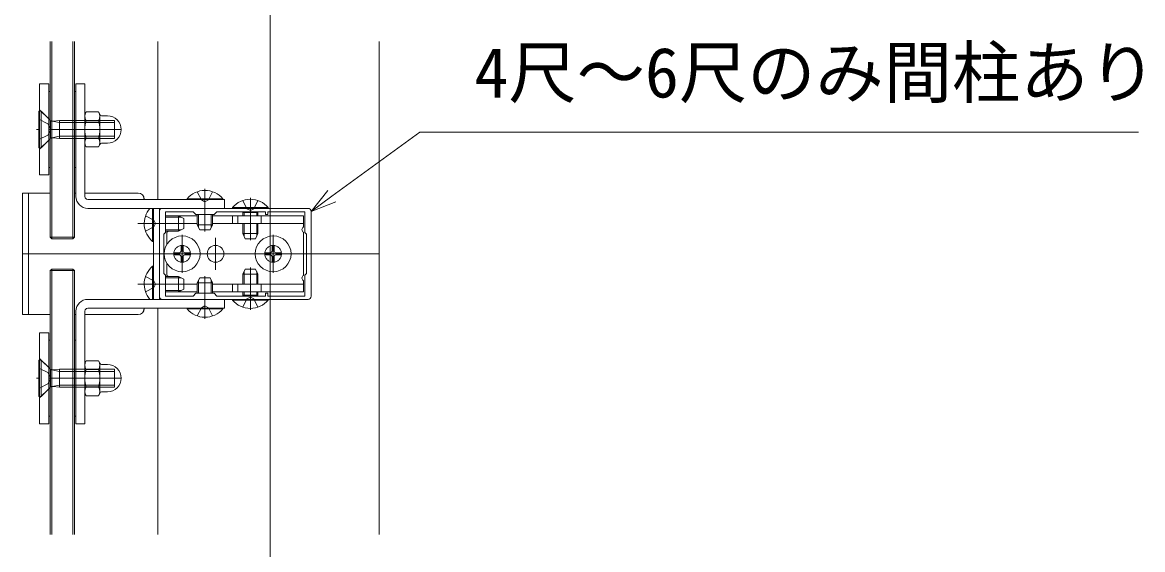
# Model space of a CAD drawing. Units: millimetres, scale not verified. Extents: x -990 to 990, y -1598 to 1604.
# Drawn here: x -754.2 to -384.8, y 761.3 to 935.1 of the extents above; entities that cross this region are included whole.
import ezdxf
from ezdxf.enums import TextEntityAlignment as Align

# ---------------------------------------------------------------- set-up
doc = ezdxf.new("R2010")
doc.units = ezdxf.units.MM
doc.header["$LTSCALE"] = 8
doc.linetypes.add('CHAIN2', pattern=[12, 9, -1, 1, -1])
doc.linetypes.add('DASHED3', pattern=[4, 3, -1])
for name, color, linetype, lineweight in [('0-3_YKK_11', 2, 'Continuous', 9), ('0-4_YKK_12', 4, 'Continuous', 9), ('0-5_YKK_13', 6, 'Continuous', 9), ('0-6_YKK_D', 7, 'Continuous', 9)]:
    doc.layers.add(name, color=color, linetype=linetype, lineweight=lineweight)
doc.styles.add('ＭＳ ゴシック', font='')
doc.styles.get('ＭＳ ゴシック').set_extended_font_data('MS Gothic')

msp = doc.modelspace()

# ---------------------------------------------------------------- linework, layer by layer
at = {"layer": '0-3_YKK_11'}
for p, q in [((-672.5, 1173.811), (-672.5, 530.061)), ((-709.5, 928.811), (-709.5, 876.711)), ((-636.5, 928.811), (-636.5, 766.311)), ((-724.503, 858.811), (-636.503, 858.811)), ((-709.5, 840.911), (-709.5, 766.311))]:
    msp.add_line(p, q, dxfattribs=at)
at = {"layer": '0-4_YKK_12'}
for p, q in [((-745, 928.811), (-745, 864.311)), ((-744.5, 928.811), (-744.5, 863.811)), ((-737.5, 863.811), (-737.5, 928.811)), ((-737, 864.311), (-737, 928.811)), ((-736.5, 914.811), (-733.6, 914.811)), ((-736.5, 914.811), (-736.5, 877.711)), ((-733.6, 914.811), (-733.6, 877.711)), ((-748.75, 905.811), (-748.75, 893.811)), ((-748.75, 905.811), (-748.5, 905.811)), ((-733.153, 905.584), (-733.6, 904.811)), ((-733.6, 894.811), (-733.6, 904.811)), ((-733.153, 902.697), (-729.047, 902.697)), ((-726.1, 904.311), (-728.1, 904.311)), ((-748.75, 893.811), (-748.5, 893.811)), ((-733.153, 894.037), (-733.6, 894.811)), ((-733.153, 896.924), (-729.047, 896.924)), ((-726.1, 895.311), (-728.1, 895.311)), ((-745, 878.811), (-754.168, 878.811)), ((-752.168, 878.811), (-752.168, 838.811)), ((-736.5, 878.811), (-737, 878.811)), ((-716, 878.811), (-733.6, 878.811)), ((-699.9, 876.958), (-699.9, 876.711)), ((-688.1, 876.958), (-699.9, 876.958)), ((-699.9, 876.711), (-688.1, 876.711)), ((-688.1, 876.958), (-688.1, 876.711)), ((-732.6, 873.811), (-687.5, 873.811)), ((-711.248, 873.811), (-711.248, 862.911)), ((-711, 843.811), (-711, 873.811)), ((-711, 862.911), (-711, 873.811)), ((-709, 843.811), (-709, 873.811)), ((-696.5, 871.811), (-696.5, 868.411)), ((-696.067, 871.811), (-696.067, 867.49)), ((-691.933, 871.811), (-691.933, 867.49)), ((-691.5, 871.811), (-691.5, 868.411)), ((-684.9, 874.058), (-684.9, 873.811)), ((-684.9, 874.058), (-673.1, 874.058)), ((-673.1, 873.811), (-684.9, 873.811)), ((-681.5, 872.411), (-681.391, 872.711)), ((-681.5, 872.411), (-676.5, 872.411)), ((-681.5, 872.411), (-681.5, 871.311)), ((-681.067, 872.411), (-681.13, 872.711)), ((-681.067, 872.411), (-681.067, 871.311)), ((-676.933, 872.411), (-676.87, 872.711)), ((-676.933, 872.411), (-676.933, 871.311)), ((-676.5, 872.411), (-676.609, 872.711)), ((-676.5, 872.411), (-676.5, 871.311)), ((-673.1, 874.058), (-673.1, 873.811)), ((-707, 871.311), (-702.7, 871.311)), ((-707, 870.878), (-701.78, 870.878)), ((-696.5, 871.311), (-706.5, 871.311)), ((-702.7, 871.311), (-701, 870.511)), ((-702.7, 871.311), (-702.7, 866.311)), ((-701, 870.511), (-701, 867.111)), ((-701, 868.811), (-696.5, 868.811)), ((-691.5, 868.411), (-696.5, 868.411)), ((-695.7, 866.711), (-696.5, 868.411)), ((-691.5, 868.411), (-692.3, 866.711)), ((-661.5, 871.311), (-691.5, 871.311)), ((-691.5, 868.811), (-661.5, 868.811)), ((-684.866, 871.311), (-684.866, 868.811)), ((-683.134, 871.311), (-683.134, 868.811)), ((-681.5, 868.811), (-681.5, 865.511)), ((-681.067, 868.811), (-681.067, 864.59)), ((-676.933, 868.811), (-676.933, 864.59)), ((-676.5, 868.811), (-676.5, 865.511)), ((-675.5, 871.311), (-675.5, 868.811)), ((-661.5, 871.311), (-661.5, 867.677)), ((-745, 864.311), (-737, 864.311)), ((-745, 864.311), (-744.5, 863.811)), ((-737, 864.311), (-737.5, 863.811)), ((-707, 866.744), (-701.78, 866.744)), ((-707, 866.311), (-702.7, 866.311)), ((-706.5, 865.944), (-706.5, 861.937)), ((-701, 867.111), (-702.7, 866.311)), ((-692.3, 866.711), (-695.7, 866.711)), ((-681.5, 865.511), (-680.7, 863.811)), ((-681.5, 865.511), (-676.5, 865.511)), ((-677.3, 863.811), (-676.5, 865.511)), ((-661.5, 865.944), (-661.5, 851.677)), ((-744.5, 863.811), (-737.5, 863.811)), ((-711.248, 862.911), (-711, 862.911)), ((-701.15, 861.311), (-701.85, 861.311)), ((-701.85, 861.311), (-701.85, 859.661)), ((-701.15, 861.311), (-701.15, 859.661)), ((-680.7, 863.811), (-677.3, 863.811)), ((-671.15, 861.311), (-671.85, 861.311)), ((-671.85, 861.311), (-671.85, 859.661)), ((-671.15, 861.311), (-671.15, 859.661)), ((-704, 859.161), (-704, 858.461)), ((-702.35, 859.161), (-704, 859.161)), ((-702.35, 858.461), (-704, 858.461)), ((-701.85, 857.961), (-701.85, 856.311)), ((-701.15, 857.961), (-701.15, 856.311)), ((-699, 859.161), (-700.65, 859.161)), ((-699, 858.461), (-700.65, 858.461)), ((-699, 859.161), (-699, 858.461)), ((-674, 859.161), (-674, 858.461)), ((-672.35, 859.161), (-674, 859.161)), ((-672.35, 858.461), (-674, 858.461)), ((-671.85, 857.961), (-671.85, 856.311)), ((-671.15, 857.961), (-671.15, 856.311)), ((-669, 859.161), (-670.65, 859.161)), ((-669, 858.461), (-670.65, 858.461)), ((-669, 859.161), (-669, 858.461)), ((-745, 853.311), (-744.5, 853.811)), ((-745, 853.311), (-737, 853.311)), ((-745, 766.311), (-745, 853.311)), ((-744.5, 853.811), (-737.5, 853.811)), ((-744.5, 766.311), (-744.5, 853.811)), ((-737.5, 853.811), (-737.5, 766.311)), ((-737, 853.311), (-737.5, 853.811)), ((-737, 853.311), (-737, 766.311)), ((-711.248, 854.711), (-711, 854.711)), ((-711.248, 843.811), (-711.248, 854.711)), ((-711, 854.711), (-711, 843.811)), ((-706.5, 855.684), (-706.5, 851.677)), ((-701.15, 856.311), (-701.85, 856.311)), ((-681.5, 852.111), (-680.7, 853.811)), ((-680.7, 853.811), (-677.3, 853.811)), ((-677.3, 853.811), (-676.5, 852.111)), ((-671.15, 856.311), (-671.85, 856.311)), ((-707, 851.311), (-702.7, 851.311)), ((-707, 850.878), (-701.78, 850.878)), ((-702.7, 846.311), (-702.7, 851.311)), ((-701, 850.511), (-702.7, 851.311)), ((-701, 847.111), (-701, 850.511)), ((-695.7, 850.911), (-696.5, 849.211)), ((-696.067, 845.811), (-696.067, 850.131)), ((-692.3, 850.911), (-695.7, 850.911)), ((-691.5, 849.211), (-692.3, 850.911)), ((-691.933, 845.811), (-691.933, 850.131)), ((-681.5, 848.811), (-681.5, 852.111)), ((-681.5, 852.111), (-676.5, 852.111)), ((-681.067, 848.811), (-681.067, 853.031)), ((-676.933, 848.811), (-676.933, 853.031)), ((-676.5, 848.811), (-676.5, 852.111)), ((-661.5, 849.944), (-661.5, 846.311)), ((-707, 846.744), (-701.78, 846.744)), ((-707, 846.311), (-702.7, 846.311)), ((-706.5, 846.311), (-696.497, 846.311)), ((-702.7, 846.311), (-701, 847.111)), ((-701, 848.811), (-696.5, 848.811)), ((-696.5, 845.811), (-696.5, 849.211)), ((-691.5, 849.211), (-696.5, 849.211)), ((-691.5, 845.811), (-691.5, 849.211)), ((-691.5, 848.811), (-661.5, 848.811)), ((-691.497, 846.311), (-661.5, 846.311)), ((-684.866, 848.811), (-684.866, 846.311)), ((-683.134, 848.811), (-683.134, 846.311)), ((-681.5, 845.211), (-681.5, 846.311)), ((-681.067, 845.211), (-681.067, 846.311)), ((-676.933, 845.211), (-676.933, 846.311)), ((-676.5, 845.211), (-676.5, 846.311)), ((-675.5, 848.811), (-675.5, 846.311)), ((-732.6, 843.811), (-687.5, 843.811)), ((-673.1, 843.811), (-684.9, 843.811)), ((-684.9, 843.563), (-684.9, 843.811)), ((-684.9, 843.563), (-673.1, 843.563)), ((-681.5, 845.211), (-676.5, 845.211)), ((-681.5, 845.211), (-681.391, 844.911)), ((-681.067, 845.211), (-681.13, 844.911)), ((-676.933, 845.211), (-676.87, 844.911)), ((-676.5, 845.211), (-676.609, 844.911)), ((-673.1, 843.563), (-673.1, 843.811)), ((-737, 838.811), (-736.5, 838.811)), ((-736.5, 802.811), (-736.5, 839.911)), ((-733.6, 802.811), (-733.6, 839.911)), ((-733.6, 838.811), (-716, 838.811)), ((-699.9, 840.911), (-688.1, 840.911)), ((-699.9, 840.663), (-699.9, 840.911)), ((-688.1, 840.663), (-699.9, 840.663)), ((-688.1, 840.663), (-688.1, 840.911)), ((-748.75, 811.811), (-748.75, 823.811)), ((-748.75, 823.811), (-748.5, 823.811)), ((-733.153, 823.584), (-733.6, 822.811)), ((-733.6, 822.811), (-733.6, 812.811)), ((-733.153, 820.697), (-729.047, 820.697)), ((-726.1, 822.311), (-728.1, 822.311)), ((-733.153, 812.037), (-733.6, 812.811)), ((-733.153, 814.924), (-729.047, 814.924)), ((-726.1, 813.311), (-728.1, 813.311)), ((-748.75, 811.811), (-748.5, 811.811)), ((-736.5, 802.811), (-733.6, 802.811))]:
    msp.add_line(p, q, dxfattribs=at)
at = {"layer": '0-4_YKK_12', "linetype": 'DASHED3'}
for p, q in [((-748.5, 906.311), (-745.5, 903.311)), ((-748.5, 905.811), (-748, 905.811)), ((-748, 905.811), (-748, 893.811)), ((-748, 905.811), (-745.067, 902.878)), ((-748.75, 903.161), (-745.787, 901.716)), ((-744.774, 899.811), (-745.787, 901.716)), ((-744.953, 896.843), (-744.953, 902.778)), ((-744.449, 902.549), (-741.953, 902.061)), ((-741.953, 902.811), (-744.064, 902.537)), ((-741.953, 902.061), (-723.75, 902.061)), ((-723.75, 902.811), (-723.75, 896.811)), ((-748.75, 896.461), (-745.787, 897.906)), ((-744.774, 899.811), (-745.787, 897.906)), ((-744.449, 897.072), (-741.953, 897.561)), ((-741.953, 897.561), (-723.75, 897.561)), ((-748.5, 893.311), (-745.5, 896.311)), ((-748.5, 893.811), (-748, 893.811)), ((-748, 893.811), (-745.067, 896.743)), ((-741.953, 896.811), (-744.064, 897.085)), ((-741.953, 896.811), (-723.75, 896.811)), ((-696.5, 879.293), (-695.145, 876.576)), ((-691.5, 879.293), (-692.855, 876.576)), ((-694, 875.967), (-695.145, 876.576)), ((-694, 875.967), (-692.855, 876.576)), ((-681.5, 876.393), (-680.145, 873.676)), ((-676.5, 876.393), (-677.855, 873.676)), ((-679, 873.067), (-680.145, 873.676)), ((-679, 873.067), (-677.855, 873.676)), ((-713.583, 871.311), (-710.865, 869.956)), ((-710.256, 868.811), (-710.865, 869.956)), ((-710.256, 868.811), (-710.865, 867.666)), ((-713.583, 866.311), (-710.865, 867.666)), ((-713.583, 851.311), (-710.865, 849.956)), ((-710.256, 848.811), (-710.865, 849.956)), ((-713.583, 846.311), (-710.865, 847.666)), ((-710.256, 848.811), (-710.865, 847.666)), ((-681.5, 841.228), (-680.145, 843.945)), ((-679, 844.554), (-680.145, 843.945)), ((-679, 844.554), (-677.855, 843.945)), ((-676.5, 841.228), (-677.855, 843.945)), ((-696.5, 838.328), (-695.145, 841.045)), ((-694, 841.654), (-695.145, 841.045)), ((-694, 841.654), (-692.855, 841.045)), ((-691.5, 838.328), (-692.855, 841.045)), ((-748.5, 824.311), (-745.5, 821.311)), ((-748.5, 823.811), (-748, 823.811)), ((-748, 811.811), (-748, 823.811)), ((-748, 823.811), (-745.067, 820.878)), ((-748.75, 821.161), (-745.787, 819.716)), ((-744.953, 820.778), (-744.953, 814.843)), ((-744.449, 820.549), (-741.953, 820.061)), ((-741.953, 820.811), (-744.064, 820.537)), ((-741.953, 820.811), (-723.75, 820.811)), ((-741.953, 820.061), (-723.75, 820.061)), ((-723.75, 814.811), (-723.75, 820.811)), ((-744.774, 817.811), (-745.787, 819.716)), ((-744.774, 817.811), (-745.787, 815.906)), ((-748.75, 814.461), (-745.787, 815.906)), ((-748.5, 811.311), (-745.5, 814.311)), ((-748, 811.811), (-745.067, 814.743)), ((-744.449, 815.072), (-741.953, 815.561)), ((-741.953, 814.811), (-744.064, 815.085)), ((-741.953, 815.561), (-723.75, 815.561)), ((-748.5, 811.811), (-748, 811.811))]:
    msp.add_line(p, q, dxfattribs=at)
at = {"layer": '0-4_YKK_12', "linetype": 'CHAIN2'}
for p, q in [((-694, 880.211), (-694, 866.211)), ((-679, 877.311), (-679, 863.311)), ((-679, 864.511), (-679, 874.511)), ((-716.133, 868.811), (-703.39, 868.811)), ((-714.5, 868.811), (-700.5, 868.811)), ((-701.5, 865.111), (-701.5, 852.511)), ((-671.5, 865.111), (-671.5, 852.511)), ((-701.5, 853.511), (-701.5, 864.111)), ((-690.5, 853.511), (-690.5, 864.111)), ((-671.5, 853.511), (-671.5, 864.111)), ((-754, 858.811), (-709, 858.811)), ((-660.3, 858.811), (-709.5, 858.811)), ((-707.8, 858.811), (-695.2, 858.811)), ((-677.8, 858.811), (-665.2, 858.811)), ((-679, 840.311), (-679, 854.31)), ((-694, 837.411), (-694, 851.41)), ((-679, 853.111), (-679, 843.111)), ((-716.133, 848.811), (-703.39, 848.811)), ((-714.5, 848.811), (-700.5, 848.811))]:
    msp.add_line(p, q, dxfattribs=at)
at = {"layer": '0-4_YKK_12'}
for points in [[(-748.5, 914.811), (-748.5, 884.811), (-745.5, 884.811), (-745.5, 914.811)], [(-745.5, 912.311), (-745.5, 887.311), (-745, 887.311), (-745, 912.311)], [(-737, 887.311), (-736.5, 887.311), (-736.5, 912.311), (-737, 912.311)], [(-748.5, 802.811), (-748.5, 832.811), (-745.5, 832.811), (-745.5, 802.811)], [(-745.5, 805.311), (-745.5, 830.311), (-745, 830.311), (-745, 805.311)], [(-737, 830.311), (-736.5, 830.311), (-736.5, 805.311), (-737, 805.311)]]:
    msp.add_lwpolyline(points, close=True, dxfattribs=at)
for points in [[(-733.153, 905.584), (-729.047, 905.584), (-728.6, 904.811)], [(-733.153, 894.037), (-729.047, 894.037), (-728.6, 894.811), (-728.6, 904.811)], [(-754.168, 878.811), (-754.168, 838.811), (-745, 838.811)], [(-732.6, 876.711), (-687.5, 876.711), (-687.5, 873.811)], [(-732.6, 840.911), (-687.5, 840.911), (-687.5, 843.811)], [(-733.153, 823.584), (-729.047, 823.584), (-728.6, 822.811), (-728.6, 812.811)], [(-733.153, 812.037), (-729.047, 812.037), (-728.6, 812.811)]]:
    msp.add_lwpolyline(points, dxfattribs=at)
at = {"layer": '0-4_YKK_12', "linetype": 'DASHED3'}
for points in [[(-741.953, 896.811), (-741.953, 902.811), (-723.75, 902.811)], [(-721.535, 899.811), (-748.5, 899.811), (-749.543, 899.811)], [(-741.953, 820.811), (-741.953, 814.811), (-723.75, 814.811)], [(-721.535, 817.811), (-748.5, 817.811), (-749.543, 817.811)]]:
    msp.add_lwpolyline(points, dxfattribs=at)
at = {"layer": '0-4_YKK_12'}
for centre, radius in [((-701.5, 858.811), 5.9), ((-671.5, 858.811), 5.9), ((-690.5, 858.811), 2.75)]:
    msp.add_circle(centre, radius, dxfattribs=at)
at = {"layer": '0-4_YKK_12', "linetype": 'DASHED3'}
for centre in [(-701.5, 858.811), (-671.5, 858.811)]:
    msp.add_circle(centre, 2.75, dxfattribs=at)
at = {"layer": '0-4_YKK_12'}
for centre, radius, start, end in [((-731.044, 904.141), 2.556, 145.61575, 214.38425), ((-731.156, 904.141), 2.556, 325.61575, 34.38425), ((-724.047, 899.811), 9.553, 162.41205, 197.58795), ((-738.153, 899.811), 9.553, 342.41205, 17.58795), ((-728.1, 904.811), 0.5, 180, 270), ((-726.1, 899.811), 4.5, 270, 90), ((-731.044, 895.48), 2.556, 145.61575, 214.38425), ((-731.156, 895.48), 2.556, 325.61575, 34.38425), ((-728.1, 894.811), 0.5, 90, 180), ((-694, 872.011), 7.7, 39.98312, 140.01688), ((-732.6, 877.711), 3.9, 180, 270), ((-732.6, 877.711), 1, 180, 270), ((-716.034, 876.811), 2, 0, 90), ((-715.999, 876.811), 2, 0, 90), ((-712.034, 876.811), 2, 180, 182.86598), ((-711.999, 876.811), 2, 180, 182.86598), ((-679, 869.111), 7.7, 39.98312, 140.01688), ((-706.3, 868.811), 7.7, 139.50734, 230.01688), ((-707, 866.811), 1, 300, 330), ((-661, 866.811), 1, 120, 240), ((-702.35, 859.661), 0.5, 270, 0), ((-702.35, 857.961), 0.5, 0, 90), ((-700.65, 859.661), 0.5, 180, 270), ((-700.65, 857.961), 0.5, 90, 180), ((-672.35, 859.661), 0.5, 270, 0), ((-672.35, 857.961), 0.5, 0, 90), ((-670.65, 859.661), 0.5, 180, 270), ((-670.65, 857.961), 0.5, 90, 180), ((-706.3, 848.811), 7.7, 129.98312, 220.49266), ((-707, 850.811), 1, 30, 60), ((-661, 850.811), 1, 120, 240), ((-732.6, 839.911), 3.9, 90, 180), ((-679, 848.511), 7.7, 219.98312, 320.01688), ((-732.6, 839.911), 1, 90, 180), ((-716.034, 840.811), 2, 270, 0), ((-715.999, 840.811), 2, 270, 0), ((-712.034, 840.811), 2, 177.13402, 180), ((-711.999, 840.811), 2, 177.13402, 180), ((-694, 845.611), 7.7, 219.98312, 320.01688), ((-731.044, 822.141), 2.556, 145.61575, 214.38425), ((-731.156, 822.141), 2.556, 325.61575, 34.38425), ((-724.047, 817.811), 9.553, 162.41205, 197.58795), ((-738.153, 817.811), 9.553, 342.41205, 17.58795), ((-728.1, 822.811), 0.5, 180, 270), ((-726.1, 817.811), 4.5, 270, 90), ((-731.044, 813.48), 2.556, 145.61575, 214.38425), ((-731.156, 813.48), 2.556, 325.61575, 34.38425), ((-728.1, 812.811), 0.5, 90, 180)]:
    msp.add_arc(centre, radius, start, end, dxfattribs=at)
at = {"layer": '0-4_YKK_12', "linetype": 'DASHED3'}
for centre, start, end in [((-744.219, 903.727), 225, 277.39547), ((-744.219, 895.895), 82.60453, 135), ((-744.219, 821.727), 225, 277.39547), ((-744.219, 813.895), 82.60453, 135)]:
    msp.add_arc(centre, 1.2, start, end, dxfattribs=at)
at = {"layer": '0-5_YKK_13'}
for points in [[(-659, 872.811), (-652.13, 877.816), (-623.17, 898.921), (-386.17, 898.921)], [(-650.789, 875.976), (-659, 872.811), (-653.472, 879.657)]]:
    msp.add_lwpolyline(points, dxfattribs=at)
at = {"layer": '0-6_YKK_D'}
for p, q in [((-709, 872.811), (-709, 844.811)), ((-660, 873.811), (-708, 873.811)), ((-659, 844.811), (-659, 872.811)), ((-708, 843.811), (-660, 843.811)), ((-690.1, 844.911), (-674, 844.911))]:
    msp.add_line(p, q, dxfattribs=at)
msp.add_lwpolyline([(-690.1, 844.911), (-674, 844.911), (-674, 845.811), (-673.2, 845.811), (-673.2, 844.911), (-661, 844.911), (-661, 851.811), (-660.5, 852.311), (-660.5, 865.311), (-661, 865.811), (-661, 872.711), (-673.2, 872.711), (-673.2, 871.811), (-674, 871.811), (-674, 872.711), (-690.1, 872.711), (-691, 871.811), (-697, 871.811), (-697.9, 872.711), (-707, 872.711), (-707, 865.811), (-707.5, 865.311), (-707.5, 852.311), (-707, 851.811), (-707, 844.911), (-697.9, 844.911), (-697, 845.811), (-691, 845.811)], close=True, dxfattribs=at)
for centre, start, end in [((-708, 872.811), 90.00001, 179.99999), ((-660, 872.811), 0.00001, 89.99999), ((-708, 844.811), 180.00001, 269.99999), ((-660, 844.811), 270.00001, 359.99999)]:
    msp.add_arc(centre, 1, start, end, dxfattribs=at)

# ---------------------------------------------------------------- texts
at = {"layer": '0-5_YKK_13', "style": 'ＭＳ ゴシック'}
msp.add_text('4尺～6尺のみ間柱あり', height=16.5, dxfattribs=at).set_placement((-605.17, 905.396), align=Align.BOTTOM_LEFT)

doc.saveas('drawing.dxf')
